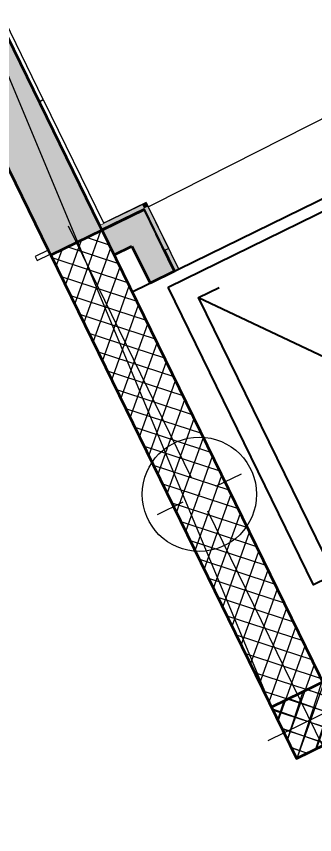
# Model space of a CAD drawing. Header units: metres. Extents: x 7511825 to 7512099, y 4692231 to 4692445.
# Drawn here: x 7511885.211 to 7511886.516, y 4692369.441 to 4692373.021 of the extents above; entities that cross this region are included whole.
import ezdxf
from ezdxf import colors
from ezdxf.entities.mleader import LeaderData, LeaderLine
from ezdxf.math import Vec2, Vec3

# ---------------------------------------------------------------- set-up
doc = ezdxf.new("R2010")
doc.units = ezdxf.units.M
doc.header["$XCLIPFRAME"] = 0
doc.set_wipeout_variables(frame=1)
doc.header["$PDMODE"] = 32
doc.header["$PDSIZE"] = 0.5
doc.linetypes.add('Wipeout_Contour', pattern=[1000, 0, -1000])
for name, color, linetype in [('-  Pllakat_koridore_E', 7, 'Continuous'), ('- Pllakat_koridore_CD', 7, 'Continuous'), ('A - Muret', 7, 'Continuous'), ('A - Pllaka Suteren', 7, 'Continuous'), ('A - Shtyllat', 7, 'Continuous'), ('fer +', 32, 'Continuous')]:
    doc.layers.add(name, color=color, linetype=linetype)
doc.layers.add('-  Pllakat_koridore_E_Pen_No__145', color=7, linetype='Continuous', lineweight=20, true_color=0x0077b0)
doc.layers.add('- Pllakat_koridore_CD_Pen_No__145', color=7, linetype='Continuous', lineweight=20, true_color=0x0077b0)
for name, color, linetype, lineweight in [('-  Pllakat_koridore_E_Pen_No__7', 7, 'Continuous', 35), ('- lokalet e_Pen_No__132', 255, 'Continuous', 0), ('0_Pen_No__132', 255, 'Continuous', 0), ('2D Drafting - General_Pen_No__42', 8, 'Continuous', 25), ('A - Muret_Pen_No__7', 7, 'Continuous', 35), ('A - Perdhesa Polyine_Pen_No__6', 1, 'Continuous', 0), ('A - Pllaka Suteren_Pen_No__42', 8, 'Continuous', 25), ('A - Shtyllat_Pen_No__1', 7, 'Continuous', 0), ('A - Shtyllat_Pen_No__7', 7, 'Continuous', 35), ('etazha', 7, 'Continuous', 0)]:
    doc.layers.add(name, color=color, linetype=linetype, lineweight=lineweight)
doc.styles.add('GENERATED_STYLE_1', font='arial.ttf')
doc.styles.get("Standard").update_dxf_attribs({"font": 'arial.ttf'})
picture_1 = doc.add_image_def('image1.tif', size_in_pixel=(11235, 8447))
pattern_1 = [(44.99999999999999, (0, 0), (-45.96193909124158, 45.96193909124162), []), (135.0000000000002, (0, 0), (45.96193909124145, 45.96193909124175), [])]

# ---------------------------------------------------------------- blocks, each defined once
blk = doc.blocks.new('Slab_1', base_point=(-1850.000000000003, -19000.83600967443))
at = {"layer": 'A - Pllaka Suteren_Pen_No__42', "color": 8, "linetype": 'Continuous', "lineweight": 25, "flags": 128}
blk.add_lwpolyline([(11850, -13600.83965125988), (11850, -11700.83965125988), (13350, -11700.83965125988), (13350, -13600.83965125988)], close=True, dxfattribs=at)
blk = doc.blocks.new('Wall_5', base_point=(11700.00000000003, -11400.83965125988))
at = {"layer": 'A - Muret', "linetype": 'Continuous', "lineweight": 0, "true_color": 0x000000}
for points in [[(11850.00000968577, -11400.83965125988), (11850.00000968577, -11520.83966467094), (11936.61364008894, -11520.83966467094), (11936.61364008894, -11400.83965125988)], [(11936.61365568192, -11520.83965125989), (12056.61365568192, -11520.83965125989), (12056.61365568192, -11400.83965125989)], [(11936.61365568192, -11520.83965125988), (12056.61365568192, -11400.83965125988), (11936.61365568192, -11400.83965125988)]]:
    blk.add_hatch(color=18, dxfattribs=at).paths.add_polyline_path(points)
at = {"layer": 'A - Muret_Pen_No__7', "color": 7, "linetype": 'Continuous', "lineweight": 35, "flags": 128}
for points in [[(12056.61365568192, -11400.83965125988), (11850.00000968577, -11400.83965125988)], [(12056.61365568192, -11400.83965125988), (12056.61365568192, -11520.83965125988)], [(11850.00000968577, -11520.83965125988), (11936.61365568192, -11520.83965125988)]]:
    blk.add_lwpolyline(points, dxfattribs=at)
blk = doc.blocks.new('Wall_6', base_point=(12056.61365568192, -11400.83965125988))
at = {"layer": 'A - Muret', "linetype": 'Continuous', "lineweight": 0, "true_color": 0x000000}
blk.add_hatch(color=18, dxfattribs=at).paths.add_polyline_path([(11936.61365568192, -11520.83965125988), (11936.61365568192, -11700.83965125988), (12056.61365568192, -11700.83965125988), (12056.61365568192, -11520.83965125989)])
at = {"layer": 'A - Muret_Pen_No__7', "color": 7, "linetype": 'Continuous', "lineweight": 35, "flags": 128}
for points in [[(11936.61365568192, -11520.83965125988), (11936.61365568192, -11700.83965125988)], [(12056.61365568192, -11700.83965125988), (12056.61365568192, -11520.83965125988)], [(12056.61365568192, -11700.83965125988), (11936.61365568192, -11700.83965125988)]]:
    blk.add_lwpolyline(points, dxfattribs=at)
blk = doc.blocks.new('Wall_60', base_point=(12076.61365568192, -11375.88789807723))
at = {"color": 254, "linetype": 'Wipeout_Contour', "lineweight": 0, "ltscale": 64926.38689796477}
blk.add_wipeout([(11600.000000000007, -11375.88789807723), (11536.61365568192, -11375.88789807723), (11536.61365568192, -11395.887898077228), (11600.000000000007, -11395.887898077228)], dxfattribs=at).dxf.layer = '-  Pllakat_koridore_E'
at = {"color": 254, "linetype": 'Wipeout_Contour', "lineweight": 0, "ltscale": 49785.34966980047}
blk.add_wipeout([(12056.61365568192, -11395.887898077228), (12076.61365568192, -11395.887898077228), (12076.61365568192, -11375.88789807723)], dxfattribs=at).dxf.layer = '-  Pllakat_koridore_E'
at = {"layer": '-  Pllakat_koridore_E_Pen_No__145', "color": 144, "linetype": 'Continuous', "lineweight": 20, "true_color": 0x0077b0, "flags": 128}
for points in [[(11600.00000000001, -11375.88789807723), (11536.61365568192, -11375.88789807723)], [(11536.61365568192, -11375.88789807723), (11536.61365568192, -11395.88789807723)], [(11536.61365568192, -11395.88789807723), (11600.00000000001, -11395.88789807723)]]:
    blk.add_lwpolyline(points, dxfattribs=at)
at = {"layer": '-  Pllakat_koridore_E_Pen_No__7', "color": 7, "linetype": 'Continuous', "lineweight": 35}
blk.add_line((11600.00000000001, -11375.88789807723), (11600.00000000001, -11395.88789807723), dxfattribs=at)
at = {"color": 254, "linetype": 'Wipeout_Contour', "lineweight": 0, "ltscale": 49757.11833743074}
blk.add_wipeout([(12056.61365568192, -11395.887898077228), (12076.61365568192, -11375.88789807723), (12056.61365568192, -11375.88789807723)], dxfattribs=at).dxf.layer = '-  Pllakat_koridore_E'
at = {"layer": '-  Pllakat_koridore_E_Pen_No__145', "color": 144, "linetype": 'Continuous', "lineweight": 20, "true_color": 0x0077b0, "flags": 128}
blk.add_lwpolyline([(12076.61365568192, -11375.88789807723), (12076.61365568192, -11395.88789807723)], dxfattribs=at)
at = {"color": 254, "linetype": 'Wipeout_Contour', "lineweight": 0, "ltscale": 66033.34594653733}
blk.add_wipeout([(11850.00000000001, -11395.887898077228), (12056.613655681924, -11395.887898077228), (12056.613655681924, -11375.88789807723), (11850.00000000001, -11375.88789807723)], dxfattribs=at).dxf.layer = '-  Pllakat_koridore_E'
at = {"layer": '-  Pllakat_koridore_E_Pen_No__145', "color": 144, "linetype": 'Continuous', "lineweight": 20, "true_color": 0x0077b0, "flags": 128}
for points in [[(12076.61365568192, -11375.88789807723), (11870.00000000001, -11375.88789807723)], [(11850.00000000001, -11395.88789807723), (12056.61365568192, -11395.88789807723)]]:
    blk.add_lwpolyline(points, dxfattribs=at)
at = {"layer": '-  Pllakat_koridore_E_Pen_No__7', "color": 7, "linetype": 'Continuous', "lineweight": 35}
blk.add_line((11850.00000000001, -11395.88789807723), (11850.00000000001, -11375.88789807723), dxfattribs=at)
blk = doc.blocks.new('Wall_61', base_point=(12076.61365568192, -11375.88789807723))
at = {"color": 254, "linetype": 'Wipeout_Contour', "lineweight": 0, "ltscale": 66671.87022478011}
blk.add_wipeout([(12056.61365568192, -11395.887898077222), (12056.61365568192, -11600.83965125988), (12076.61365568192, -11600.83965125988), (12076.61365568192, -11395.887898077222)], dxfattribs=at).dxf.layer = '-  Pllakat_koridore_E'
at = {"layer": '-  Pllakat_koridore_E_Pen_No__145', "color": 144, "linetype": 'Continuous', "lineweight": 20, "true_color": 0x0077b0, "flags": 128}
for points in [[(12056.61365568192, -11395.88789807723), (12056.61365568192, -11600.83965125988)], [(12076.61365568192, -11600.83965125988), (12076.61365568192, -11395.88789807723)], [(12076.61365568192, -11600.83965125988), (12056.61365568192, -11600.83965125988)]]:
    blk.add_lwpolyline(points, dxfattribs=at)
blk = doc.blocks.new('Wall_79', base_point=(12076.61365568192, -11375.88789807723))
at = {"layer": '-  Pllakat_koridore_E_Pen_No__145', "linetype": 'Continuous', "lineweight": 0, "true_color": 0x0077b0}
for points in [[(12056.61365568192, -11375.88789807723), (11850.00000000001, -11375.88789807723), (11850.00000000001, -11395.88789807723), (12056.61365568192, -11395.88789807723)], [(12056.61365568192, -11395.88789807723), (12076.61365568192, -11395.88789807723), (12076.61365568192, -11375.88789807723)], [(12056.61365568192, -11395.88789807723), (12076.61365568192, -11375.88789807723), (12056.61365568192, -11375.88789807723)]]:
    blk.add_hatch(color=144, dxfattribs=at).paths.add_polyline_path(points)
at = {"layer": '-  Pllakat_koridore_E_Pen_No__145', "color": 144, "linetype": 'Continuous', "lineweight": 20, "true_color": 0x0077b0, "flags": 128}
for points in [[(12076.61365568192, -11375.88789807723), (11850.00000000001, -11375.88789807723)], [(11850.00000000001, -11375.88789807723), (11850.00000000001, -11395.88789807723)], [(12076.61365568192, -11375.88789807723), (12076.61365568192, -11395.88789807723)], [(11850.00000000001, -11395.88789807723), (12056.61365568192, -11395.88789807723)]]:
    blk.add_lwpolyline(points, dxfattribs=at)
blk = doc.blocks.new('Wall_80', base_point=(12076.61365568192, -11375.88789807723))
at = {"layer": '-  Pllakat_koridore_E_Pen_No__145', "linetype": 'Continuous', "lineweight": 0, "true_color": 0x0077b0}
blk.add_hatch(color=144, dxfattribs=at).paths.add_polyline_path([(12056.61365568192, -11395.88789807723), (12056.61365568192, -11700.83965125989), (12076.61365568192, -11700.83965125989), (12076.61365568192, -11395.88789807723)])
at = {"layer": '-  Pllakat_koridore_E_Pen_No__145', "color": 144, "linetype": 'Continuous', "lineweight": 20, "true_color": 0x0077b0, "flags": 128}
for points in [[(12056.61365568192, -11395.88789807723), (12056.61365568192, -11700.83965125989)], [(12076.61365568192, -11700.83965125989), (12076.61365568192, -11395.88789807723)], [(12076.61365568192, -11700.83965125989), (12056.61365568192, -11700.83965125989)]]:
    blk.add_lwpolyline(points, dxfattribs=at)
blk = doc.blocks.new('Wall_161', base_point=(11850.00000000001, -11375.88789807723))
at = {"layer": '- Pllakat_koridore_CD_Pen_No__145', "linetype": 'Continuous', "lineweight": 0, "true_color": 0x0077b0}
blk.add_hatch(color=144, dxfattribs=at).paths.add_polyline_path([(11870.00000000001, -11375.88789807723), (11870.00000000001, -10775.88789807723), (11850.00000000001, -10775.88789807723), (11850.00000000001, -11375.88789807723)])
at = {"layer": '- Pllakat_koridore_CD_Pen_No__145', "color": 144, "linetype": 'Continuous', "lineweight": 20, "true_color": 0x0077b0, "flags": 128}
for points in [[(11870.00000000001, -10775.88789807723), (11850.00000000001, -10775.88789807723)], [(11850.00000000001, -10775.88789807723), (11850.00000000001, -11375.88789807723)], [(11870.00000000001, -11375.88789807723), (11870.00000000001, -10775.88789807723)], [(11850.00000000001, -11375.88789807723), (11870.00000000001, -11375.88789807723)]]:
    blk.add_lwpolyline(points, dxfattribs=at)
blk = doc.blocks.new('Wall_162', base_point=(11850.00000000001, -11375.88789807723))
at = {"color": 254, "linetype": 'Wipeout_Contour', "lineweight": 0, "ltscale": 64916.33693638306}
blk.add_wipeout([(11870.000000000005, -11375.88789807723), (11870.000000000005, -10775.887898077235), (11850.000000000007, -10775.887898077235), (11850.000000000007, -11375.88789807723)], dxfattribs=at).dxf.layer = '- Pllakat_koridore_CD'
at = {"layer": '- Pllakat_koridore_CD_Pen_No__145', "color": 144, "linetype": 'Continuous', "lineweight": 20, "true_color": 0x0077b0, "flags": 128}
for points in [[(11870.00000000001, -10775.88789807723), (11850.00000000001, -10775.88789807723)], [(11850.00000000001, -10775.88789807723), (11850.00000000001, -11375.88789807723)], [(11870.00000000001, -11375.88789807723), (11870.00000000001, -10775.88789807723)]]:
    blk.add_lwpolyline(points, dxfattribs=at)
blk = doc.blocks.new('Wall_163', base_point=(11850.00000000001, -10773.88789807723))
at = {"layer": '- Pllakat_koridore_CD_Pen_No__145', "linetype": 'Continuous', "lineweight": 0, "true_color": 0x0077b0}
blk.add_hatch(color=144, dxfattribs=at).paths.add_polyline_path([(11870.00000000001, -10773.88789807723), (11870.00000000001, -10173.88789807723), (11850.00000000001, -10173.88789807723), (11850.00000000001, -10773.88789807723)])
at = {"layer": '- Pllakat_koridore_CD_Pen_No__145', "color": 144, "linetype": 'Continuous', "lineweight": 20, "true_color": 0x0077b0, "flags": 128}
for points in [[(11870.00000000001, -10173.88789807723), (11850.00000000001, -10173.88789807723)], [(11850.00000000001, -10173.88789807723), (11850.00000000001, -10773.88789807723)], [(11870.00000000001, -10773.88789807723), (11870.00000000001, -10173.88789807723)], [(11850.00000000001, -10773.88789807723), (11870.00000000001, -10773.88789807723)]]:
    blk.add_lwpolyline(points, dxfattribs=at)
blk = doc.blocks.new('Wall_164', base_point=(11850.00000000001, -10773.88789807723))
at = {"color": 254, "linetype": 'Wipeout_Contour', "lineweight": 0, "ltscale": 63297.73427390626}
blk.add_wipeout([(11870.000000000005, -10773.88789807723), (11870.000000000005, -10173.887898077235), (11850.000000000007, -10173.887898077235), (11850.000000000007, -10773.88789807723)], dxfattribs=at).dxf.layer = '- Pllakat_koridore_CD'
at = {"layer": '- Pllakat_koridore_CD_Pen_No__145', "color": 144, "linetype": 'Continuous', "lineweight": 20, "true_color": 0x0077b0, "flags": 128}
for points in [[(11870.00000000001, -10173.88789807723), (11850.00000000001, -10173.88789807723)], [(11850.00000000001, -10173.88789807723), (11850.00000000001, -10773.88789807723)], [(11870.00000000001, -10773.88789807723), (11870.00000000001, -10173.88789807723)], [(11850.00000000001, -10773.88789807723), (11870.00000000001, -10773.88789807723)]]:
    blk.add_lwpolyline(points, dxfattribs=at)
blk = doc.blocks.new('Wall_175', base_point=(11850.00000000001, -9400.839651259885))
at = {"layer": 'A - Muret', "linetype": 'Continuous', "lineweight": 0, "true_color": 0x000000}
for points in [[(11600.00000000001, -9150.839651259885), (11850.00000000001, -9400.839651259885), (11850.00000000001, -9150.839651259885)], [(11850.00000000001, -9400.839651259885), (11600.00000000001, -9150.839651259885), (11600.00000000001, -9400.839651259885)], [(11600.00000000001, -9400.839651259885), (11600.00000000001, -11375.88789807723), (11850.00000000001, -11375.88789807723), (11850.00000000001, -9400.839651259885)], [(11600.00000000001, -11395.88789807723), (11850.00000000001, -11395.88789807723), (11850.00000000001, -11375.88789807723), (11600.00000000001, -11375.88789807723)], [(11600.00000000001, -11395.88789807723), (11600.00000000001, -11400.83965125988), (11850.00000000001, -11400.83965125988), (11850.00000000001, -11395.88789807723)]]:
    blk.add_hatch(color=18, dxfattribs=at).paths.add_polyline_path(points)
at = {"layer": '-  Pllakat_koridore_E_Pen_No__7', "color": 7, "linetype": 'Continuous', "lineweight": 35}
for p, q in [((11600.00000000001, -11375.88789807723), (11600.00000000001, -11395.88789807723)), ((11850.00000000001, -11395.88789807723), (11850.00000000001, -11375.88789807723))]:
    blk.add_line(p, q, dxfattribs=at)
at = {"layer": 'A - Muret_Pen_No__7', "color": 7, "linetype": 'Continuous', "lineweight": 35, "flags": 128}
for points in [[(11600.00000000001, -9150.839651259885), (11850.00000000001, -9150.839651259885)], [(11600.00000000001, -9150.839651259885), (11600.00000000001, -11375.88789807723)], [(11850.00000000001, -11375.88789807723), (11850.00000000001, -9400.839651259885)], [(11600.00000000001, -11395.88789807723), (11600.00000000001, -11400.83965125988)], [(11850.00000000001, -11400.83965125988), (11850.00000000001, -11395.88789807723)]]:
    blk.add_lwpolyline(points, dxfattribs=at)
blk = doc.blocks.new('Column_18', base_point=(12475, -13725.83965125989))
at = {"layer": 'A - Shtyllat', "linetype": 'Continuous', "lineweight": 0, "true_color": 0x000000}
h = blk.add_hatch(dxfattribs=at)
h.set_pattern_fill('CONCRETE_BLOCK', color=18, style=0, pattern_type=2)
h.set_pattern_definition(pattern_1)
h.paths.add_polyline_path([(13350, -13850.83965125989), (13350, -13600.83965125989), (11600, -13600.83965125989), (11600, -13850.83965125989)])
at = {"layer": 'A - Shtyllat_Pen_No__1', "color": 7, "linetype": 'Continuous', "lineweight": 13}
for p, q in [((12475, -13645.83965125989), (12475, -13520.83965125989)), ((12395, -13725.83965125989), (11520, -13725.83965125989)), ((12555, -13725.83965125989), (13430, -13725.83965125989)), ((12475, -13805.83965125989), (12475, -13930.83965125989))]:
    blk.add_line(p, q, dxfattribs=at)
blk.add_point((12475, -13725.83965125989), dxfattribs=at)
at = {"layer": 'A - Shtyllat_Pen_No__7', "color": 7, "linetype": 'Continuous', "lineweight": 35, "flags": 128}
blk.add_lwpolyline([(13350, -13850.83965125989), (13350, -13600.83965125989), (11600, -13600.83965125989), (11600, -13850.83965125989)], close=True, dxfattribs=at)
blk = doc.blocks.new('Column_19', base_point=(11725.00000000001, -12625.83965125988))
at = {"layer": 'A - Shtyllat', "linetype": 'Continuous', "lineweight": 0, "true_color": 0x000000}
h = blk.add_hatch(dxfattribs=at)
h.set_pattern_fill('CONCRETE_BLOCK', color=18, style=0, pattern_type=2)
h.set_pattern_definition(pattern_1)
h.paths.add_polyline_path([(11600.00000000001, -13850.83965125988), (11850.00000000001, -13850.83965125988), (11850.00000000001, -11400.83965125988), (11600.00000000001, -11400.83965125988)])
at = {"layer": 'A - Shtyllat_Pen_No__1', "color": 7, "linetype": 'Continuous', "lineweight": 13}
for p, q in [((11725.00000000001, -12545.83965125988), (11725.00000000001, -11320.83965125988)), ((11645.00000000001, -12625.83965125988), (11520.00000000001, -12625.83965125988)), ((11805.00000000001, -12625.83965125988), (11930.00000000001, -12625.83965125988)), ((11725.00000000001, -12705.83965125988), (11725.00000000001, -13930.83965125988))]:
    blk.add_line(p, q, dxfattribs=at)
blk.add_point((11725.00000000001, -12625.83965125988), dxfattribs=at)
at = {"layer": 'A - Shtyllat_Pen_No__7', "color": 7, "linetype": 'Continuous', "lineweight": 35, "flags": 128}
blk.add_lwpolyline([(11600.00000000001, -13850.83965125988), (11850.00000000001, -13850.83965125988), (11850.00000000001, -11400.83965125988), (11600.00000000001, -11400.83965125988)], close=True, dxfattribs=at)

msp = doc.modelspace()

# ---------------------------------------------------------------- linework, layer by layer
at = {"layer": '- lokalet e_Pen_No__132', "color": 255, "linetype": 'Continuous', "lineweight": 0, "flags": 128}
msp.add_lwpolyline([(7511890.221768239, 4692365.953609931), (7511890.270628506, 4692365.916264377), (7511887.899533245, 4692370.767851344), (7511886.32725939, 4692369.999440696), (7511884.707684384, 4692373.882670898), (7511886.279958239, 4692374.651081546), (7511882.152126643, 4692383.097192631), (7511869.933312683, 4692377.125544162), (7511873.750499379, 4692369.440313716), (7511872.08838134, 4692368.627993906), (7511876.639568237, 4692359.315639657)], close=True, dxfattribs=at)
at = {"layer": '0_Pen_No__132', "color": 255, "linetype": 'Continuous', "lineweight": 0, "flags": 128}
msp.add_lwpolyline([(7511887.176238359, 4692372.873459221), (7511889.900186361, 4692374.232324449), (7511889.904228956, 4692374.224052745), (7511891.679826641, 4692375.091832976), (7511890.825873336, 4692376.850526353), (7511888.997745902, 4692375.979334239), (7511885.835916264, 4692382.448872478), (7511883.118128601, 4692381.120619785), (7511886.279958239, 4692374.651081546), (7511884.707684384, 4692373.882670898), (7511885.585867982, 4692372.085786492), (7511887.169646782, 4692372.887592143)], close=True, dxfattribs=at)
at = {"layer": '2D Drafting - General_Pen_No__42', "color": 8, "linetype": 'Continuous', "lineweight": 25}
for points in [[(7511886.816667825, 4692372.18644307), (7511886.906512045, 4692372.23035225), (7511887.455376795, 4692371.107299496), (7511886.556934591, 4692370.668207697), (7511886.008069842, 4692371.79126045), (7511886.097914062, 4692371.83516963)], [(7511886.008069842, 4692371.79126045), (7511887.455376795, 4692371.107299496)]]:
    msp.add_lwpolyline(points, dxfattribs=at)

# ---------------------------------------------------------------- block references
at = {"layer": 'A - Muret', "color": 7, "lineweight": 35, "xscale": 0.001, "yscale": 0.001, "zscale": 0.001, "rotation": 26.04594870372196}
for name, p in [('Wall_5', (7511885.451101651, 4692372.019922722)), ('Wall_6', (7511885.77149841, 4692372.176508854))]:
    msp.add_blockref(name, p, dxfattribs=at)
at = {"layer": 'A - Pllaka Suteren', "color": 8, "linetype": 'Continuous', "lineweight": 25, "xscale": 0.001, "yscale": 0.001, "zscale": 0.001, "rotation": 26.04594870372196}
msp.add_blockref('Slab_1', (7511876.614305877, 4692359.242071373), dxfattribs=at)
at = {"layer": 'A - Shtyllat', "color": 7, "lineweight": 35, "xscale": 0.001, "yscale": 0.001, "zscale": 0.001, "rotation": 26.04594870372196}
msp.add_blockref('Column_18', (7511887.168282792, 4692370.271340745), dxfattribs=at)

# ---------------------------------------------------------------- next in the draw order: block references
at = {"layer": '-  Pllakat_koridore_E', "color": 144, "lineweight": 20, "true_color": 0x0077b0, "xscale": 0.001, "yscale": 0.001, "zscale": 0.001, "rotation": 26.04594870372196}
msp.add_blockref('Wall_60', (7511885.778511144, 4692372.207708398), dxfattribs=at)

# ---------------------------------------------------------------- next in the draw order: block references
msp.add_blockref('Wall_61', (7511885.778511144, 4692372.207708398), dxfattribs=at)
at = {"layer": '- Pllakat_koridore_CD', "color": 144, "lineweight": 20, "true_color": 0x0077b0, "xscale": 0.001, "yscale": 0.001, "zscale": 0.001, "rotation": 26.04594870372196}
msp.add_blockref('Wall_161', (7511885.574911872, 4692372.1082042), dxfattribs=at)

# ---------------------------------------------------------------- next in the draw order: linework, layer by layer
at = {"layer": '2D Drafting - General_Pen_No__42', "color": 8, "linetype": 'Continuous', "lineweight": 25}
msp.add_lwpolyline([(7511885.874316442, 4692371.837195491), (7511886.952447086, 4692372.36410565), (7511887.589130195, 4692371.061364456), (7511886.510999551, 4692370.534454296)], close=True, dxfattribs=at)
at = {"layer": 'A - Shtyllat_Pen_No__1', "color": 7, "linetype": 'Continuous', "flags": 128}
msp.add_lwpolyline([(7511886.437032337, 4692369.774830136), (7511886.661642889, 4692369.884603085), (7511885.585867981, 4692372.085786482), (7511885.361257431, 4692371.976013533)], close=True, dxfattribs=at)

# ---------------------------------------------------------------- next in the draw order: block references
at = {"layer": '-  Pllakat_koridore_E', "color": 144, "lineweight": 20, "true_color": 0x0077b0, "xscale": 0.001, "yscale": 0.001, "zscale": 0.001, "rotation": 26.04594870372196}
for name in ['Wall_79', 'Wall_80']:
    msp.add_blockref(name, (7511885.778511144, 4692372.207708398), dxfattribs=at)

# ---------------------------------------------------------------- next in the draw order: block references
at = {"layer": '- Pllakat_koridore_CD', "color": 144, "lineweight": 20, "true_color": 0x0077b0, "xscale": 0.001, "yscale": 0.001, "zscale": 0.001, "rotation": 26.04594870372196}
msp.add_blockref('Wall_162', (7511885.574911872, 4692372.1082042), dxfattribs=at)

# ---------------------------------------------------------------- next in the draw order: block references
msp.add_blockref('Wall_163', (7511885.310578609, 4692372.649066406), dxfattribs=at)
at = {"layer": 'A - Shtyllat', "color": 7, "lineweight": 35, "xscale": 0.001, "yscale": 0.001, "zscale": 0.001, "rotation": 26.04594870372196}
msp.add_blockref('Column_19', (7511886.01145016, 4692370.930308319), dxfattribs=at)

# ---------------------------------------------------------------- next in the draw order: block references
at = {"layer": '- Pllakat_koridore_CD', "color": 144, "lineweight": 20, "true_color": 0x0077b0, "xscale": 0.001, "yscale": 0.001, "zscale": 0.001, "rotation": 26.04594870372196}
msp.add_blockref('Wall_164', (7511885.310578609, 4692372.649066406), dxfattribs=at)

# ---------------------------------------------------------------- next in the draw order: block references
at = {"layer": 'A - Muret', "color": 7, "lineweight": 35, "xscale": 0.001, "yscale": 0.001, "zscale": 0.001, "rotation": 26.04594870372196}
msp.add_blockref('Wall_175', (7511884.707684384, 4692373.882670898), dxfattribs=at)

# ---------------------------------------------------------------- next in the draw order: texts
at = {"layer": 'etazha', "color": 0, "style": 'GENERATED_STYLE_1'}
msp.add_text('2B+S+P+13+PH', height=1.446028900170204, rotation=26.20856088645989, dxfattribs=at).set_placement((7511879.091110481, 4692371.51045809))

# ---------------------------------------------------------------- next in the draw order: pictures from other files: only their frames are drawn
at = {"layer": 'fer +', "lineweight": 13}
image = msp.add_image(picture_1, insert=(7510761.385077205, 4690852.668166598), size_in_units=(2378.0750000000003, 1787.9483333333335), dxfattribs=at)
image.set_boundary_path([(5025.280434943736, 987.8931494690478), (5895.767949923873, 1572.597013030201)])
image.dxf.flags = 15

# ---------------------------------------------------------------- next in the draw order: leaders
at = {"layer": 'A - Perdhesa Polyine_Pen_No__6', "linetype": 'Continuous'}
ml = msp.add_multileader_mtext('Standard', dxfattribs=at)
ml.set_content('Përdhesa Morea', color=256)
ml.set_leader_properties()
ml.build(insert=Vec2(0, 0))
ml.multileader.update_dxf_attribs({"text_left_attachment_type": 6, "text_right_attachment_type": 6, "dogleg_length": 0.36, "arrow_head_size": 1.2})
ctx = ml.context
ctx.base_point, ctx.char_height, ctx.arrow_head_size, ctx.landing_gap_size, ctx.plane_origin = Vec3(7511875.265853332, 4692388.482324269), 1.5, 1.2, 0.3, Vec3(7511872.480409915, 4692371.913832963)
ctx.left_attachment, ctx.right_attachment = 6, 6
notes = []
notes.append((ctx, [(0, (1, 1, 0), (7511874.905853332, 4692388.482324269), (1, 0), 0.36, [(0, [(7511872.480409915, 4692371.913832963)], 0, [])])]))
ctx.mtext.insert, ctx.mtext.flow_direction = Vec3(7511875.565853332, 4692390.282324268), 5
for ctx, leaders in notes:
    for number, flags, end, landing, length, lines in leaders:
        leader = LeaderData()
        leader.index, (leader.has_last_leader_line, leader.has_dogleg_vector, leader.attachment_direction) = number, flags
        leader.last_leader_point, leader.dogleg_vector, leader.dogleg_length = Vec3(end), Vec3(landing), length
        for number, points, colour, breaks in lines:
            line = LeaderLine()
            line.index, line.vertices, line.color, line.breaks = number, Vec3.list(points), colors.encode_raw_color(colour), breaks
            leader.lines.append(line)
        ctx.leaders.append(leader)

doc.saveas('drawing.dxf')
